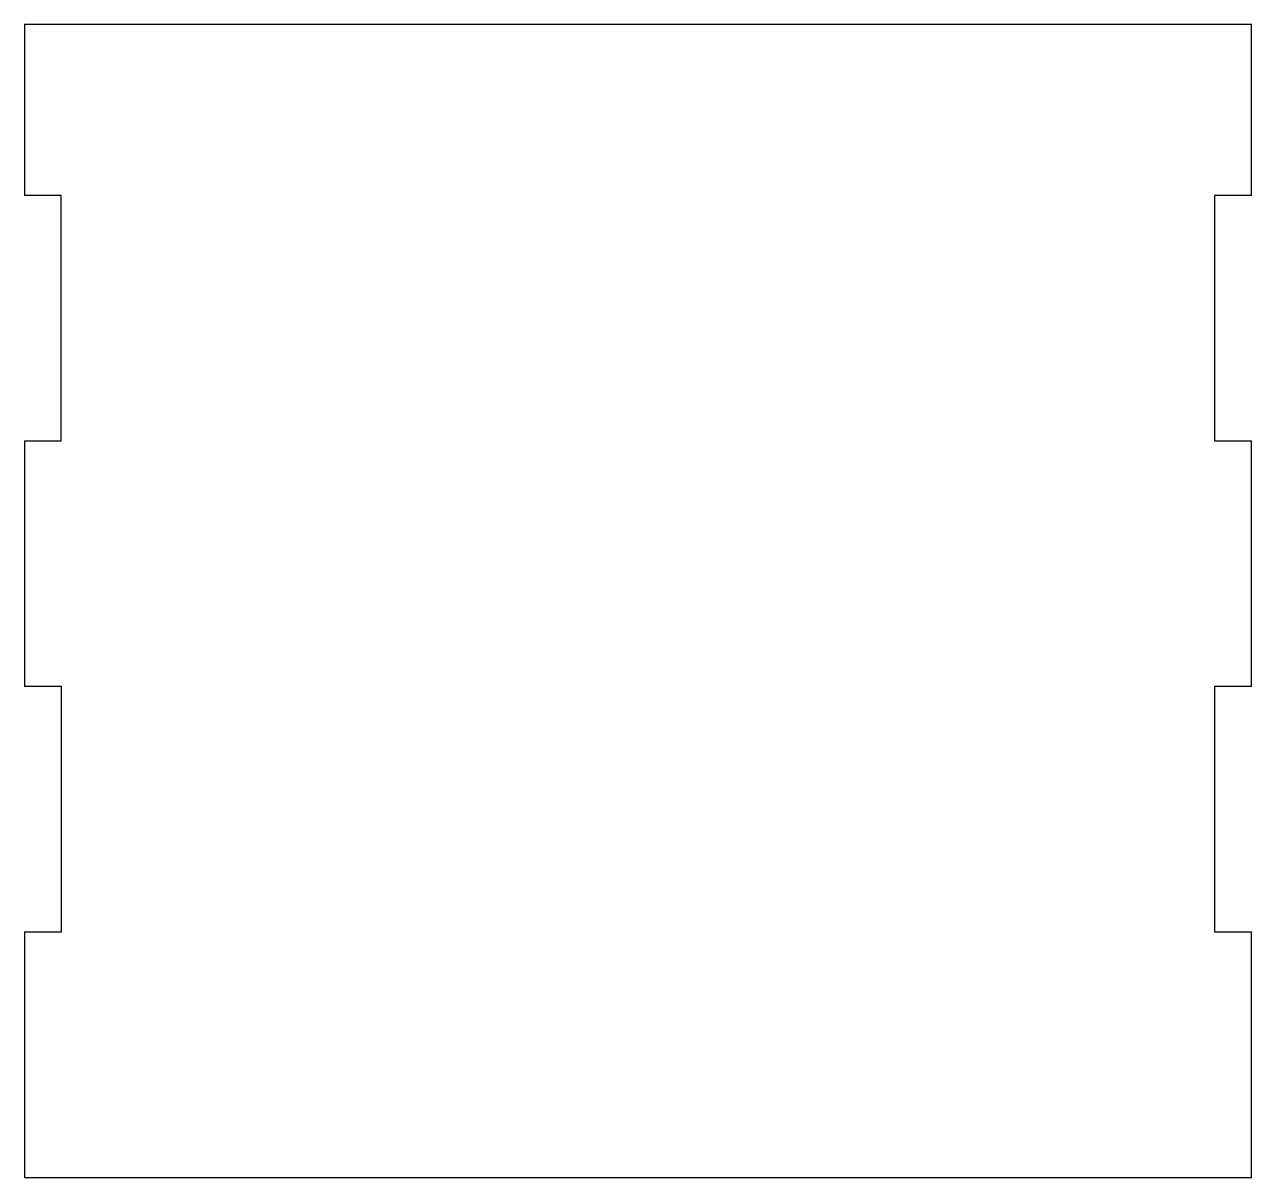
# Model space of a CAD drawing. Header units: millimetres. Extents: x -100 to 0, y 0 to 94.
import ezdxf

# ---------------------------------------------------------------- set-up
doc = ezdxf.new("R2010")
doc.units = ezdxf.units.MM
doc.layers.add('Pocket', color=7, linetype='CONTINUOUS')

msp = doc.modelspace()

# ---------------------------------------------------------------- linework, layer by layer
at = {"layer": 'Pocket'}
for p, q in [((-100, 94), (-100, 80.053688)), ((0, 94), (-100, 94)), ((-100, 94, 3), (-100, 80.053688, 3)), ((0, 94, 3), (-100, 94, 3)), ((-100, 94), (-100, 80.053688)), ((-100, 94, 3), (-100, 80.053688, 3)), ((-100, 94), (-100, 94, 3)), ((-100, 94), (-100, 94, 3)), ((0, 94), (-100, 94)), ((0, 94, 3), (-100, 94, 3)), ((0, 80.062767), (0, 94)), ((0, 80.062767, 3), (0, 94, 3)), ((0, 94), (0, 94, 3)), ((0, 80.062767), (0, 94)), ((0, 94), (0, 94, 3)), ((0, 80.062767, 3), (0, 94, 3)), ((-97.007072, 80.053688), (-100, 80.053688)), ((-97.007072, 80.053688, 3), (-100, 80.053688, 3)), ((-97.007072, 80.053688, 3), (-100, 80.053688, 3)), ((-100, 80.053688), (-100, 80.053688, 3)), ((-97.007072, 80.053688), (-100, 80.053688)), ((-100, 80.053688), (-100, 80.053688, 3)), ((-97.007072, 60.053688), (-97.007072, 80.053688)), ((-97.007072, 60.053688, 3), (-97.007072, 80.053688, 3)), ((-97.007072, 60.053688, 3), (-97.007072, 80.053688, 3)), ((-97.007072, 80.053688, 3), (-97.007072, 80.053688)), ((-97.007072, 60.053688), (-97.007072, 80.053688)), ((-97.007072, 80.053688, 3), (-97.007072, 80.053688)), ((0, 80.062767), (-3, 80.062767)), ((-3, 80.062767), (-3, 60.062767)), ((0, 80.062767, 3), (-3, 80.062767, 3)), ((-3, 80.062767, 3), (-3, 60.062767, 3)), ((0, 80.062767, 3), (-3, 80.062767, 3)), ((-3, 80.062767, 3), (-3, 80.062767)), ((0, 80.062767), (-3, 80.062767)), ((-3, 80.062767, 3), (-3, 60.062767, 3)), ((-3, 80.062767), (-3, 60.062767)), ((-3, 80.062767, 3), (-3, 80.062767)), ((0, 80.062767, 3), (0, 80.062767)), ((0, 80.062767, 3), (0, 80.062767)), ((-100, 60.053688), (-100, 40.031071)), ((-100, 60.053688), (-97.007072, 60.053688)), ((-100, 60.053688, 3), (-100, 40.031071, 3)), ((-100, 60.053688, 3), (-97.007072, 60.053688, 3)), ((-100, 60.053688), (-100, 40.031071)), ((-100, 60.053688, 3), (-100, 40.031071, 3)), ((-100, 60.053688, 3), (-100, 60.053688)), ((-100, 60.053688, 3), (-97.007072, 60.053688, 3)), ((-100, 60.053688), (-97.007072, 60.053688)), ((-100, 60.053688, 3), (-100, 60.053688)), ((-97.007072, 60.053688, 3), (-97.007072, 60.053688)), ((-97.007072, 60.053688, 3), (-97.007072, 60.053688)), ((-3, 60.062767), (0, 60.062767)), ((-3, 60.062767, 3), (0, 60.062767, 3)), ((-3, 60.062767, 3), (-3, 60.062767)), ((-3, 60.062767, 3), (0, 60.062767, 3)), ((-3, 60.062767), (0, 60.062767)), ((-3, 60.062767, 3), (-3, 60.062767)), ((0, 40.028688), (0, 60.062767)), ((0, 40.028688, 3), (0, 60.062767, 3)), ((0, 60.062767, 3), (0, 60.062767)), ((0, 40.028688), (0, 60.062767)), ((0, 60.062767, 3), (0, 60.062767)), ((0, 40.028688, 3), (0, 60.062767, 3)), ((-97.000443, 40.031071), (-100, 40.031071)), ((-97.000443, 40.031071, 3), (-100, 40.031071, 3)), ((-97.000443, 40.031071, 3), (-100, 40.031071, 3)), ((-100, 40.031071), (-100, 40.031071, 3)), ((-97.000443, 40.031071), (-100, 40.031071)), ((-100, 40.031071), (-100, 40.031071, 3)), ((-97.000443, 20.031071), (-97.000443, 40.031071)), ((-97.000443, 20.031071, 3), (-97.000443, 40.031071, 3)), ((-97.000443, 20.031071, 3), (-97.000443, 40.031071, 3)), ((-97.000443, 40.031071, 3), (-97.000443, 40.031071)), ((-97.000443, 20.031071), (-97.000443, 40.031071)), ((-97.000443, 40.031071, 3), (-97.000443, 40.031071)), ((0, 40.028688), (-3, 40.028688)), ((-3, 40.028688), (-3, 20.028688)), ((0, 40.028688, 3), (-3, 40.028688, 3)), ((-3, 40.028688, 3), (-3, 20.028688, 3)), ((0, 40.028688, 3), (-3, 40.028688, 3)), ((-3, 40.028688, 3), (-3, 40.028688)), ((0, 40.028688), (-3, 40.028688)), ((-3, 40.028688, 3), (-3, 20.028688, 3)), ((-3, 40.028688), (-3, 20.028688)), ((-3, 40.028688, 3), (-3, 40.028688)), ((0, 40.028688, 3), (0, 40.028688)), ((0, 40.028688, 3), (0, 40.028688)), ((-100, 20.031071), (-100, 0)), ((-100, 20.031071), (-97.000443, 20.031071)), ((-100, 20.031071, 3), (-100, 0, 3)), ((-100, 20.031071, 3), (-97.000443, 20.031071, 3)), ((-100, 20.031071), (-100, 0)), ((-100, 20.031071, 3), (-100, 0, 3)), ((-100, 20.031071, 3), (-100, 20.031071)), ((-100, 20.031071, 3), (-97.000443, 20.031071, 3)), ((-100, 20.031071), (-97.000443, 20.031071)), ((-100, 20.031071, 3), (-100, 20.031071)), ((-97.000443, 20.031071, 3), (-97.000443, 20.031071)), ((-97.000443, 20.031071, 3), (-97.000443, 20.031071)), ((-3, 20.028688), (0, 20.028688)), ((-3, 20.028688, 3), (0, 20.028688, 3)), ((-3, 20.028688), (0, 20.028688)), ((-3, 20.028688, 3), (-3, 20.028688)), ((-3, 20.028688, 3), (0, 20.028688, 3)), ((-3, 20.028688, 3), (-3, 20.028688)), ((0, 0), (0, 20.028688)), ((0, 20.028688, 3), (0, 20.028688)), ((0, 0, 3), (0, 20.028688, 3)), ((0, 0), (0, 20.028688)), ((0, 20.028688, 3), (0, 20.028688)), ((0, 0, 3), (0, 20.028688, 3)), ((-100, 0), (0, 0)), ((-100, 0, 3), (0, 0, 3)), ((-100, 0), (-100, 0, 3)), ((-100, 0), (0, 0)), ((-100, 0, 3), (0, 0, 3)), ((-100, 0), (-100, 0, 3)), ((0, 0), (0, 0, 3)), ((0, 0), (0, 0, 3))]:
    msp.add_line(p, q, dxfattribs=at)

doc.saveas('drawing.dxf')
